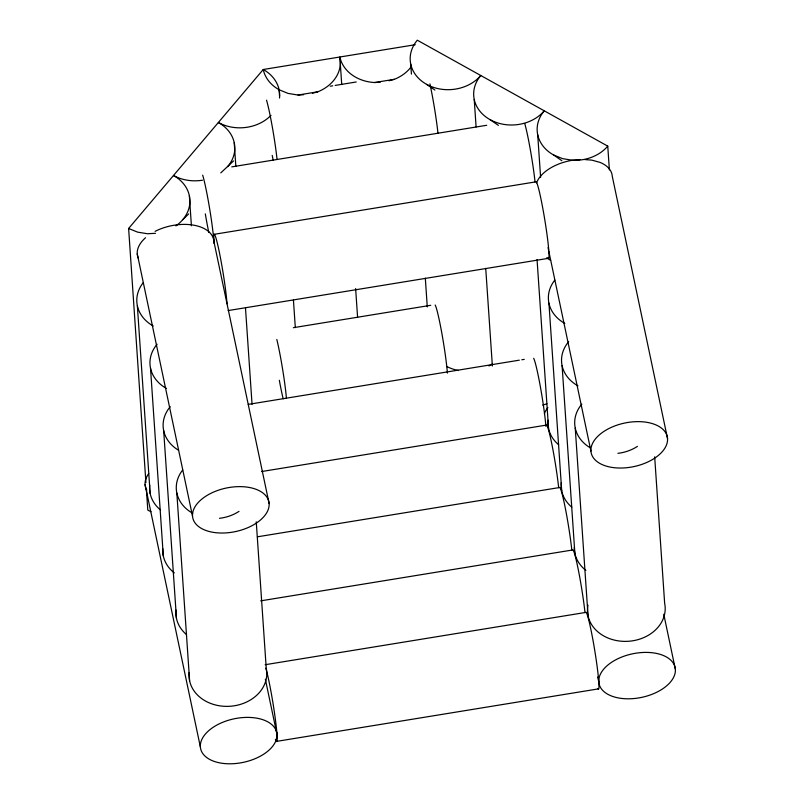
<?xml version="1.0" encoding="UTF-8"?>
<svg xmlns="http://www.w3.org/2000/svg" width="804" height="804" viewBox="0 0 804 804"><rect width="100%" height="100%" fill="white"/><g stroke="black" fill="none" stroke-linecap="round" stroke-linejoin="round"><path stroke-width="1.21" d="M145.916 482.561L128.62 228.467L263.24 69.506L415.246 44.712M220.778 172.9L233.552 160.931M182.799 219.633L188.679 213.914M312.434 93.284L317.821 91.797A38.904 31.798 -3.9 0 0 339.861 57.014A38.904 31.798 -3.9 0 0 374.604 82.531L380.242 82.229M389.056 80.782L394.442 79.294A38.904 31.798 -3.9 0 0 411.306 66.652M330.253 86.219L332.725 85.817M335.198 85.415L356.242 81.978M279.511 98.048A38.904 31.798 -3.9 0 0 263.24 69.506A38.904 31.798 -3.9 0 0 279.109 89.746L288.093 93.415L297.993 95.033L317.821 91.797M374.604 82.531L394.442 79.294M231.773 166.87L486.732 125.273M213.985 234.346L535.786 181.855A38.904 2.563 80.7 0 1 545.042 221.341A38.904 2.563 80.7 0 1 547.976 257.953M228.145 310.575L548.7 258.285M293.349 327.7L430.733 305.299M248.255 404.392L519.314 360.172M521.786 359.77L524.258 359.368M261.581 471.546L546.258 425.115A38.904 2.563 80.7 0 1 552.067 445.235A38.904 2.563 80.7 0 1 558.669 487.696M257.411 536.811L559.413 487.546A38.904 2.563 80.7 0 1 565.222 507.676A38.904 2.563 80.7 0 1 571.825 550.127M260.667 600.859L572.569 549.986A38.904 2.563 80.7 0 1 578.377 570.116A38.904 2.563 80.7 0 1 584.99 612.568M265.159 664.717L585.724 612.427A38.904 2.563 80.7 0 1 594.98 651.903A38.904 2.563 80.7 0 1 597.915 688.515M276.847 741.338L598.638 688.847M579.925 159.614L572.448 160.247L562.559 158.639L553.574 154.971A38.904 31.798 -3.9 0 1 544.278 110.821A38.904 31.798 -3.9 0 1 490.098 119.665A38.904 31.798 -3.9 0 1 480.792 75.516A38.904 31.798 -3.9 0 1 426.612 84.35A38.904 31.798 -3.9 0 1 417.306 40.2L607.754 146.137L609.372 169.915M297.993 95.033L303.621 94.721M155.494 233.311L147.494 233.743L137.595 232.135L128.62 228.467M584.769 159.574L591.814 160.127L599.985 162.378A38.904 22.261 -11.9 0 1 612.286 176.357L667.541 438.592A38.904 22.261 -11.9 0 1 611.402 467.315A38.904 22.261 -11.9 0 1 608.759 428.602A38.904 22.261 -11.9 0 1 667.541 438.592M553.574 154.971L561.865 160.689M490.098 119.665L498.39 125.374M426.612 84.35L434.904 90.058M663.762 614.216L675.38 669.36A38.904 22.261 -11.9 0 1 619.231 698.083A38.904 22.261 -11.9 0 1 616.598 659.37A38.904 22.261 -11.9 0 1 675.38 669.36M548.047 247.612L548.569 250.064M548.82 251.29L590.93 451.084M597.734 676.958L598.759 681.852M202.678 175.161A38.904 2.563 80.7 0 1 213.864 241.341L269.129 503.575A38.904 22.261 -11.9 0 1 212.98 532.308A38.904 22.261 -11.9 0 1 210.346 493.596A38.904 22.261 -11.9 0 1 269.129 503.575M265.35 679.249L276.968 734.343A38.904 22.261 -11.9 0 1 220.819 763.076A38.904 22.261 -11.9 0 1 218.185 724.364A38.904 22.261 -11.9 0 1 276.968 734.343M137.243 253.843L192.508 516.078M145.082 484.611L200.347 746.846M654.677 456.853L664.647 603.301A38.904 31.798 -3.9 0 1 626.416 641.371A38.904 31.798 -3.9 0 1 588.005 605.141M575.242 428.05L588.036 615.794M562.086 365.609L574.87 553.363M537.705 134.73L540.6 177.282M548.931 303.168L561.715 490.922M537.052 259.511L548.559 428.482M474.219 99.415L476.099 126.952M485.727 268.395L492.38 366.021M410.743 64.109L411.427 74.119M425.316 278.144L427.276 306.927M339.941 58.26L341.73 84.541M355.629 288.566L357.589 317.359M279.109 89.746L279.541 96.008M293.43 300.033L295.309 327.57M234.235 142.74L235.853 166.518M245.491 307.962L252.054 404.342M256.255 521.846L266.235 668.285A38.904 31.798 -3.9 0 1 229.441 706.304A38.904 31.798 -3.9 0 1 189.211 672.496M189.362 195.724L191.412 225.763M176.83 493.033L189.613 680.787M163.674 430.602L176.458 618.346M150.509 368.162L163.302 555.916M137.353 305.721L150.137 493.475M146.348 488.812L147.795 510.098A38.904 31.798 -3.9 0 0 151.011 511.696M146.78 490.179A38.904 22.261 -11.9 0 1 148.71 473.576M265.782 668.164A38.904 2.563 80.7 0 1 275.119 717.449A38.904 2.563 80.7 0 1 275.4 739.338M283.169 398.814A38.904 2.563 80.7 0 1 279.33 380.282M276.827 339.479A38.904 2.563 80.7 0 1 286.425 398.302M435.175 305.017A38.904 2.563 80.7 0 1 441.868 333.389A38.904 2.563 80.7 0 1 447.406 373.116M533.655 358.293A38.904 2.563 80.7 0 1 540.348 386.654A38.904 2.563 80.7 0 1 545.896 426.391M607.754 146.137A38.904 31.798 -3.9 0 1 572.448 160.247A38.904 22.261 -11.9 0 0 536.58 182.85M546.951 403.729A38.904 31.798 -3.9 0 1 542.69 405.075M271.018 115.344A38.904 31.798 -3.9 0 1 218.366 122.489A38.904 31.798 -3.9 0 1 227.673 166.639M202.507 180.207A38.904 31.798 -3.9 0 1 173.493 175.483A38.904 31.798 -3.9 0 1 175.905 225.884M492.098 364.061A38.904 31.798 -3.9 0 1 488.963 365.931M458.401 370.493A38.904 31.798 -3.9 0 1 446.833 366.534M585.875 570.368A38.904 31.798 -3.9 0 1 574.317 547.434M577.965 385.85A38.904 31.798 -3.9 0 1 568.659 341.7M637.421 446.381A38.904 31.798 -3.9 0 1 617.904 453.325M590.096 447.697A38.904 31.798 -3.9 0 1 581.815 404.141M571.815 507.203A38.904 31.798 -3.9 0 1 561.323 482.631M564.8 323.419A38.904 31.798 -3.9 0 1 554.79 280.134M558.659 444.773A38.904 31.798 -3.9 0 1 548.157 420.19M550.629 260.395A38.904 31.798 -3.9 0 1 546.77 257.742M138.399 258.355A38.904 22.261 -11.9 0 1 145.534 237.743M155.082 231.361A38.904 22.261 -11.9 0 1 213.864 241.341M214.025 243.401A38.904 2.563 80.7 0 1 218.638 248.868A38.904 2.563 80.7 0 1 227.019 303.781M208.809 232.477A38.904 2.563 80.7 0 1 205.311 213.874M524.741 123.545A38.904 2.563 80.7 0 1 535.052 182.005M429.919 83.907A38.904 2.563 80.7 0 1 437.969 133.253M273.199 160.117A38.904 2.563 80.7 0 1 272.204 155.403M266.506 100.168A38.904 2.563 80.7 0 1 277.068 159.504M239.009 511.364A38.904 31.798 -3.9 0 1 219.492 518.309M192.699 513.274A38.904 31.798 -3.9 0 1 182.689 469.998M186.558 634.637A38.904 31.798 -3.9 0 1 176.056 610.055M178.528 450.25A38.904 31.798 -3.9 0 1 170.237 406.693M174.297 572.92A38.904 31.798 -3.9 0 1 162.79 548.8M166.388 388.402A38.904 31.798 -3.9 0 1 157.082 344.253M153.232 325.972A38.904 31.798 -3.9 0 1 143.212 282.686M160.247 509.756A38.904 31.798 -3.9 0 1 149.745 485.184M544.409 413.618A38.904 22.261 -11.9 0 1 547.876 407.608"/></g></svg>
